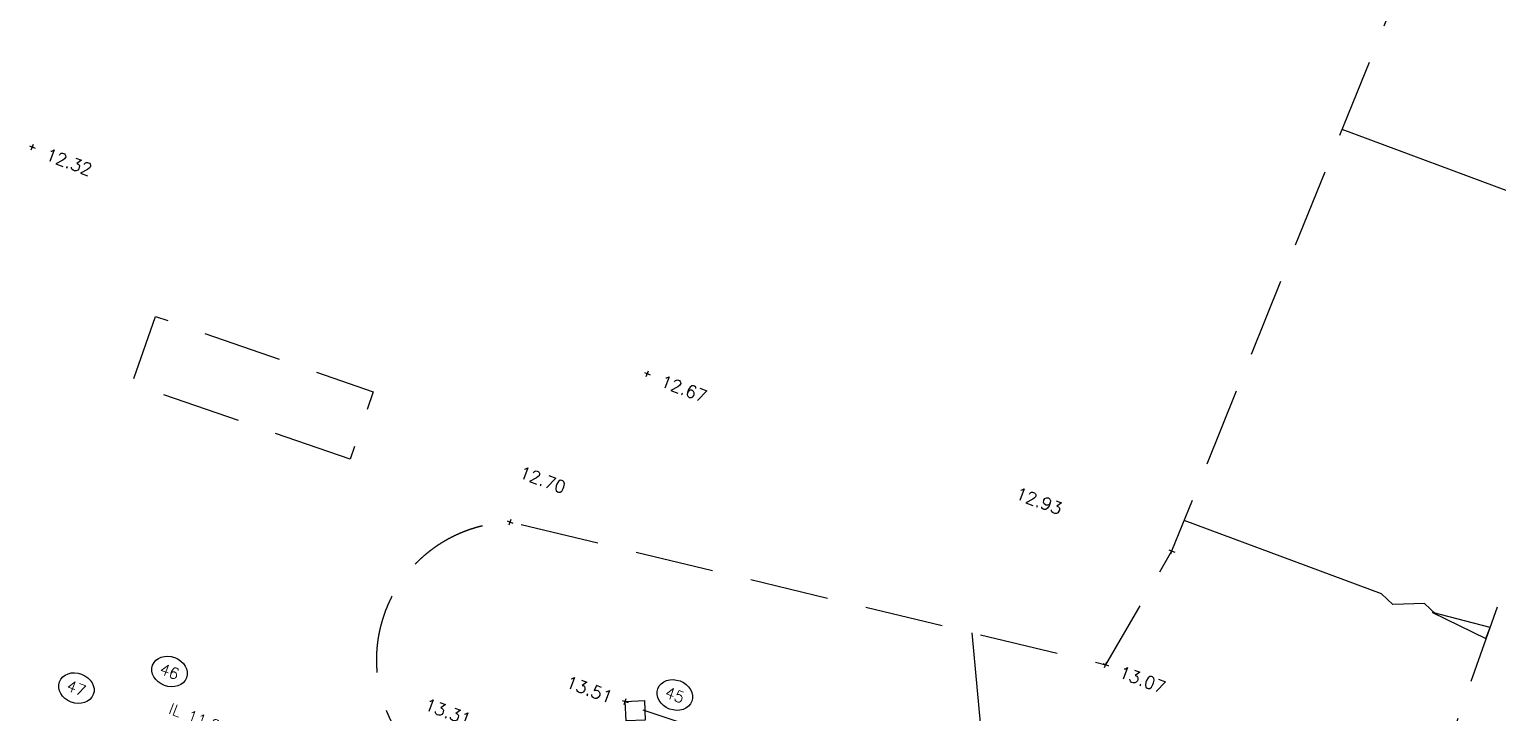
# Model space of a CAD drawing. Header units: millimetres. Extents: x 521005098 to 521837086, y 174609906 to 175681253.
# Drawn here: x 521449280 to 521496642, y 174960173 to 174982214 of the extents above; entities that cross this region are included whole.
import ezdxf
from ezdxf.enums import TextEntityAlignment as Align

# ---------------------------------------------------------------- set-up
doc = ezdxf.new("R2010")
doc.units = ezdxf.units.MM
doc.header["$LTSCALE"] = 200
doc.linetypes.add('layout$0$survey$0$DASHED', pattern=[19.05, 12.7, -6.35])
for name, color, linetype in [('layout$0$ED-FOUL', 3, 'Continuous'), ('layout$0$ED-STORM', 3, 'Continuous'), ('layout$0$survey$0$DETAIL', 8, 'Continuous'), ('layout$0$survey$0$LEVEL', 8, 'Continuous'), ('layout$0$survey$0$SERVICE', 8, 'Continuous')]:
    doc.layers.add(name, color=color, linetype=linetype)
doc.styles.add('layout$0$ROMANS', font='Romans.shx')
doc.styles.add('layout$0$survey$0$ROMANS', font='Romans.shx')

# ---------------------------------------------------------------- blocks, each defined once
blk = doc.blocks.new('layout')
at = {"layer": 'layout$0$ED-FOUL'}
blk.add_lwpolyline([(521469070.3, 174960263.3), (521476369.4, 174957835.2), (521487747.5, 174954034.9), (521498595.1, 174950426.4)], dxfattribs=at)
blk.add_lwpolyline([(521469070.3, 174960263.3), (521476369.4, 174957835.2), (521487747.5, 174954034.9), (521498595.1, 174950426.4)], dxfattribs=at)
for centre in [(521453802.4, 174961500.3), (521453802.4, 174961500.3), (521470101.3, 174960741.6), (521470101.3, 174960741.6)]:
    blk.add_ellipse(centre, major_axis=(546.6, -203.5), ratio=0.8266745, dxfattribs=at)
at = {"layer": 'layout$0$ED-STORM'}
blk.add_ellipse((521450796.2, 174960962.9), major_axis=(546.6, -203.5), ratio=0.8266745, dxfattribs=at)
at = {"layer": 'layout$0$survey$0$DETAIL', "linetype": 'layout$0$survey$0$DASHED', "flags": 128}
blk.add_lwpolyline([(521462348.1, 174958266.7, -0.7178579), (521464787.1, 174966323.4), (521484000.1, 174961719.6), (521486134, 174965387.5), (521493352.6, 174983255.3), (521501314.1, 175003649.2), (521509322.1, 175025233.5), (521518231.1, 175049110.6)], format="xyb", dxfattribs=at)
blk.add_lwpolyline([(521526425.1, 175045973.7), (521518059.8, 175021553.9), (521510180.8, 175000648.9), (521502342.9, 174979727.2), (521495117.2, 174959310.7), (521488924, 174951593.7), (521472538.9, 174950090.8), (521474358.5, 174938938.5)], dxfattribs=at)
at = {"layer": 'layout$0$survey$0$DETAIL', "flags": 128}
for points in [[(521499253.4, 174976142.4), (521499224.4, 174976153.2), (521498851, 174976496.1), (521497837.3, 174976465.7), (521497463.7, 174976808.6), (521491626, 174978981.6)], [(521494682.1, 174963336.7), (521494653.1, 174963347.5), (521494279.6, 174963690.3), (521493266, 174963660), (521492892.3, 174964002.9), (521486531.3, 174966370.8)], [(521480625.8, 174952596.4), (521480623, 174952627.2), (521480770.3, 174953112.3), (521480303.9, 174954012.9), (521480451.2, 174954498.1), (521479693.3, 174962751.6)]]:
    blk.add_lwpolyline(points, dxfattribs=at)
at = {"layer": 'layout$0$survey$0$DETAIL', "linetype": 'layout$0$survey$0$DASHED', "flags": 128}
blk.add_lwpolyline([(521459623.4, 174968349.7), (521452592.4, 174970782.5), (521453344.5, 174972956), (521460375.5, 174970523.2)], close=True, dxfattribs=at)
at = {"layer": 'layout$0$survey$0$DETAIL', "flags": 128}
blk.add_lwpolyline([(521494543.8, 174963404.5), (521496266.9, 174962559.3), (521496400.2, 174962917.3)], close=True, dxfattribs=at)
at = {"layer": 'layout$0$survey$0$LEVEL', "flags": 128}
for points in [[(521449280.2, 174978453.1), (521449467.7, 174978383.3)], [(521449339, 174978324.5), (521449408.8, 174978511.9)], [(521469119.2, 174971140), (521469306.7, 174971070.3)], [(521469178.1, 174971011.4), (521469247.9, 174971198.9)], [(521464693.3, 174966358.3), (521464880.8, 174966288.5)], [(521464752.2, 174966229.7), (521464822, 174966417.1)], [(521486040.3, 174965422.4), (521486227.7, 174965352.6)], [(521486099.1, 174965293.8), (521486168.9, 174965481.2)], [(521483906.4, 174961754.5), (521484093.8, 174961684.7)], [(521483965.2, 174961625.9), (521484035, 174961813.3)], [(521468404.8, 174960567.2), (521468592.2, 174960497.4)], [(521468463.6, 174960438.5), (521468533.4, 174960626)]]:
    blk.add_lwpolyline(points, dxfattribs=at)
at = {"layer": 'layout$0$survey$0$SERVICE', "linetype": 'Continuous', "flags": 128}
blk.add_lwpolyline([(521469117.9, 174960561.2), (521469147.2, 174959931.8), (521468527.9, 174959902.9), (521468498.5, 174960532.3)], close=True, dxfattribs=at)
at = {"layer": 'layout$0$ED-FOUL', "style": 'layout$0$ROMANS'}
for s, p in [('46', (521453802.4, 174961500.3)), ('46', (521453802.4, 174961500.3)), ('45', (521470101.3, 174960741.6)), ('45', (521470101.3, 174960741.6))]:
    blk.add_text(s, height=360, rotation=339.57696, dxfattribs=at).set_placement(p, align=Align.MIDDLE_CENTER)
at = {"layer": 'layout$0$ED-FOUL', "linetype": 'Continuous', "style": 'layout$0$ROMANS'}
blk.add_text('IL 11.26', height=360, rotation=339.57696, dxfattribs=at).set_placement((521453706.3, 174960049.6), align=Align.BOTTOM_LEFT)
blk.add_text('IL 11.26', height=360, rotation=339.57696, dxfattribs=at).set_placement((521453706.3, 174960049.6), align=Align.BOTTOM_LEFT)
at = {"layer": 'layout$0$ED-STORM', "style": 'layout$0$ROMANS'}
blk.add_text('47', height=360, rotation=339.57696, dxfattribs=at).set_placement((521450796.2, 174960962.9), align=Align.MIDDLE_CENTER)
at = {"layer": 'layout$0$survey$0$LEVEL', "style": 'layout$0$survey$0$ROMANS'}
for s, p in [('12.32', (521449760.4, 174978014.2)), ('12.67', (521469599.4, 174970701.2)), ('12.70', (521465043.4, 174967764.1)), ('12.93', (521481054.4, 174967081.2)), ('13.07', (521484386.5, 174961315.6)), ('13.51', (521466547.8, 174960998.5)), ('13.31', (521461984.2, 174960274))]:
    blk.add_text(s, height=400, rotation=339.57696, dxfattribs=at).set_placement(p)

msp = doc.modelspace()

# ---------------------------------------------------------------- block references
msp.add_blockref('layout', (0, 0))

doc.saveas('drawing.dxf')
